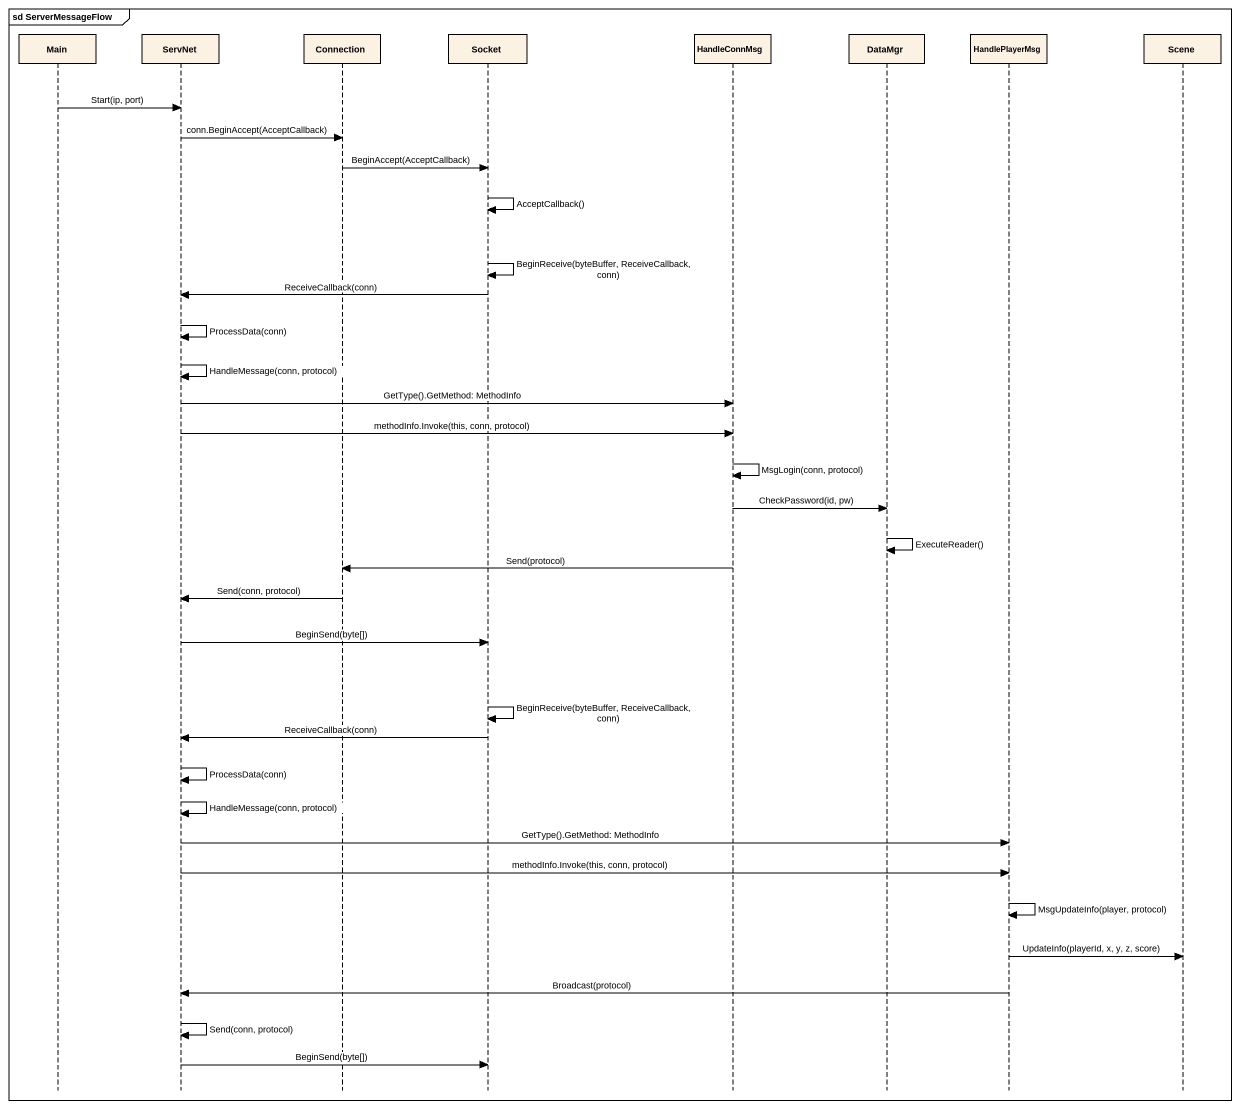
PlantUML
@startuml
mainframe sd ServerMessageFlow
hide footbox
participant Main
participant ServNet
participant Connection
participant Socket
participant HandleConnMsg
participant DataMgr
participant HandlePlayerMsg
participant Scene

Main -> ServNet : Start(ip, port)
ServNet -> Connection : conn.BeginAccept(AcceptCallback)
Connection -> Socket : BeginAccept(AcceptCallback)
Socket -> Socket : AcceptCallback()
Socket -> Socket : BeginReceive(byteBuffer, ReceiveCallback, conn)
Socket -> ServNet : ReceiveCallback(conn)
ServNet -> ServNet : ProcessData(conn)
ServNet -> ServNet : HandleMessage(conn, protocol)
ServNet -> HandleConnMsg : GetType().GetMethod: MethodInfo
ServNet -> HandleConnMsg : methodInfo.Invoke(this, conn, protocol)
HandleConnMsg -> HandleConnMsg : MsgLogin(conn, protocol)
HandleConnMsg -> DataMgr : CheckPassword(id, pw)
DataMgr -> DataMgr : ExecuteReader()
HandleConnMsg -> Connection : Send(protocol)
Connection -> ServNet : Send(conn, protocol)
ServNet -> Socket : BeginSend(byte[])
Socket -> Socket : BeginReceive(byteBuffer, ReceiveCallback, conn)
Socket -> ServNet : ReceiveCallback(conn)
ServNet -> ServNet : ProcessData(conn)
ServNet -> ServNet : HandleMessage(conn, protocol)
ServNet -> HandlePlayerMsg : GetType().GetMethod: MethodInfo
ServNet -> HandlePlayerMsg : methodInfo.Invoke(this, conn, protocol)
HandlePlayerMsg -> HandlePlayerMsg : MsgUpdateInfo(player, protocol)
HandlePlayerMsg -> Scene : UpdateInfo(playerId, x, y, z, score)
HandlePlayerMsg -> ServNet : Broadcast(protocol)
ServNet -> ServNet : Send(conn, protocol)
ServNet -> Socket : BeginSend(byte[])
@enduml
